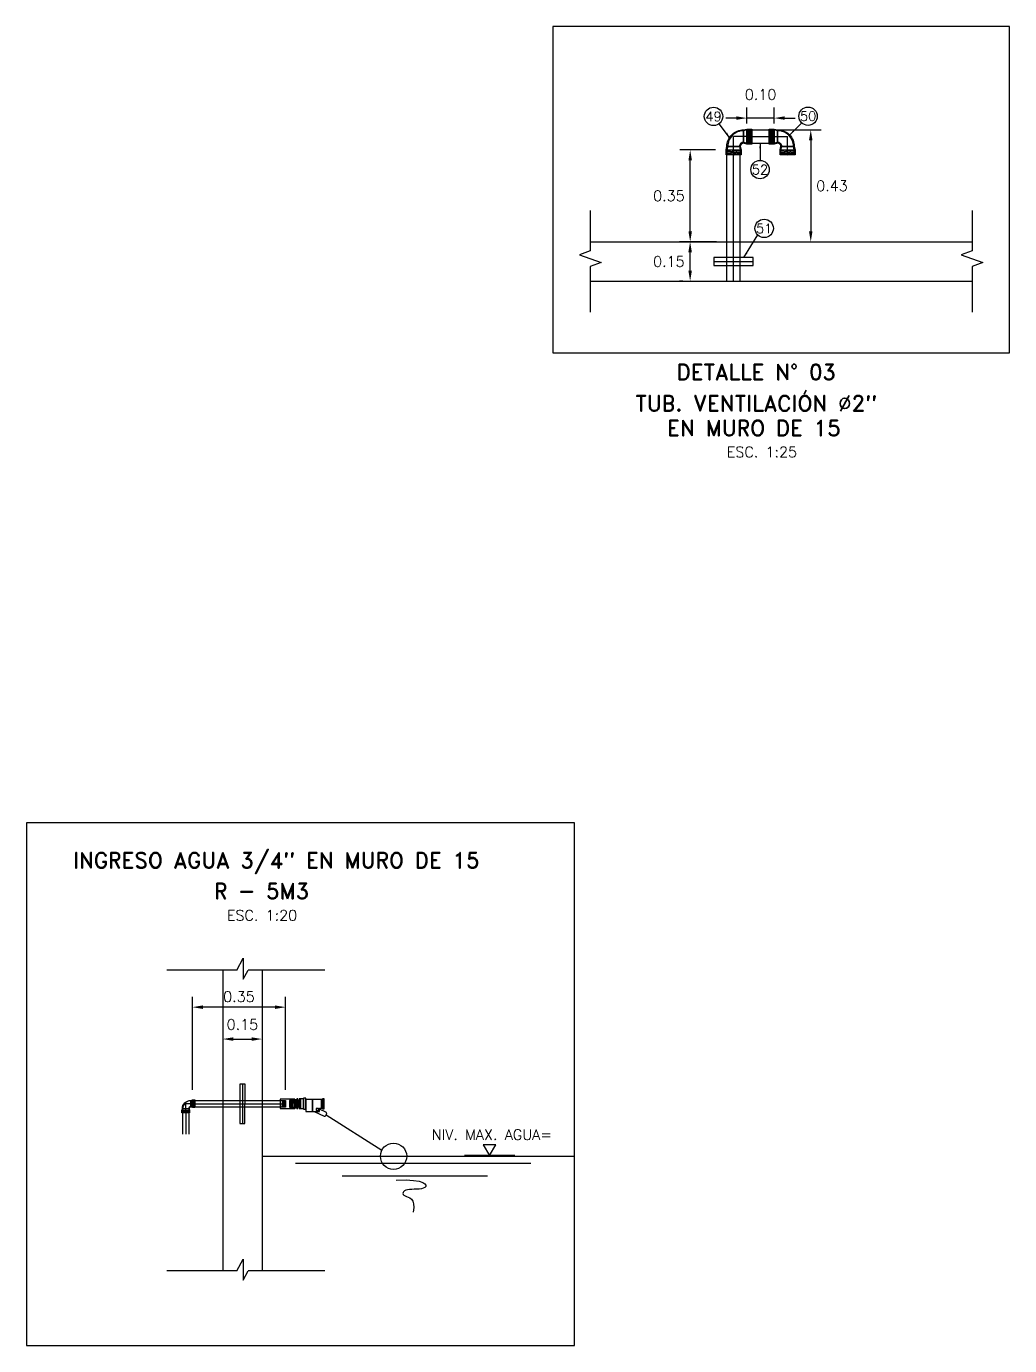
# Model space of a CAD drawing. Header units: metres. Extents: x -90 to 2507, y -28 to 972.
# Drawn here: x 149.21 to 152.96, y 183.09 to 188.12 of the extents above; entities that cross this region are included whole.
import ezdxf
from ezdxf.enums import TextEntityAlignment as Align

# ---------------------------------------------------------------- set-up
doc = ezdxf.new("R2010")
doc.units = ezdxf.units.M
for name, pattern in [('CENTER', [50.8, 31.75, -6.35, 6.35, -6.35]), ('DASHED', [19.05, 12.7, -6.35]), ('HIDDEN', [9.525, 6.35, -3.175])]:
    doc.linetypes.add(name, pattern=pattern)
for name, color, linetype in [('A-MURO', 6, 'Continuous'), ('A-NIVELES', 7, 'Continuous'), ('A-PISO', 9, 'Continuous'), ('A-PUERTA', 2, 'Continuous'), ('G-acotado', 8, 'Continuous'), ('G-ejes', 9, 'CENTER'), ('G-textos-notas', 7, 'Continuous'), ('G-textos-subtitulo', 3, 'Continuous'), ('S - VALVULA COMPUERTA', 2, 'Continuous'), ('S-TUBERIAS-NUEVAS', 3, 'Continuous')]:
    doc.layers.add(name, color=color, linetype=linetype)
doc.styles.add('01COTAS', font='romans.shx')
doc.styles.add('20-NOTAS', font='romans.shx', dxfattribs={"height": 0.04})
doc.styles.add('20-SUBTITULO', font='romand.shx', dxfattribs={"height": 0.06})
doc.styles.add('ROMANS', font='romans.shx')
doc.dimstyles.new('DIM-10-CORTE', dxfattribs={"dimscale": 0.01, "dimtxt": 2, "dimasz": 2, "dimexe": 2, "dimexo": 2, "dimgap": 1, "dimtad": 1, "dimtih": 1, "dimtoh": 1, "dimdsep": 46, "dimtxsty": '01COTAS', "dimcen": 25, "dimclrd": 256, "dimclre": 256, "dimclrt": 7, "dimadec": 0, "dimazin": 0, "dimtfac": 1, "dimtmove": 2, "dimatfit": 3, "dimfxl": 1, "dimtolj": 1, "dimtzin": 0, "dimarcsym": 0})
doc.dimstyles.new('DIM-20-CORTE', dxfattribs={"dimscale": 0.02, "dimtxt": 2, "dimasz": 2, "dimexe": 2, "dimexo": 2, "dimgap": 1, "dimtad": 2, "dimtih": 1, "dimtoh": 1, "dimzin": 1, "dimdsep": 46, "dimtxsty": '01COTAS', "dimcen": 25, "dimclrd": 9, "dimclre": 9, "dimclrt": 7, "dimadec": 0, "dimazin": 0, "dimtfac": 1, "dimtmove": 2, "dimatfit": 3, "dimfxl": 1, "dimtolj": 1, "dimtzin": 0, "dimarcsym": 0})
doc.dimstyles.new('DIM-20-PLANTA', dxfattribs={"dimscale": 0.02, "dimtxt": 2, "dimasz": 2, "dimexe": 2, "dimexo": 2, "dimgap": 1, "dimtad": 1, "dimzin": 1, "dimdsep": 46, "dimtxsty": '01COTAS', "dimcen": 25, "dimclrd": 9, "dimclre": 9, "dimclrt": 7, "dimadec": 0, "dimazin": 0, "dimtfac": 1, "dimtmove": 2, "dimatfit": 3, "dimfxl": 1, "dimtolj": 1, "dimtzin": 0, "dimarcsym": 0})

# ---------------------------------------------------------------- blocks, each defined once
blk = doc.blocks.new('codo1pulg')
at = {"color": 8}
for p in [(0.035, 0), (0, -0.035)]:
    blk.add_line(p, (0, 0), dxfattribs=at)
for p, q in [((0.0191, -0.0127), (0.0191, 0.0127)), ((0.0191, 0.0127), (0.0191, -0.0127)), ((-0.0127, -0.0191), (0.0127, -0.0191)), ((0.0127, -0.0191), (-0.0127, -0.0191)), ((-0.0127, -0.0191), (0.0127, -0.0191))]:
    blk.add_line(p, q)
blk.add_lwpolyline([(0.0254, -0.0143), (0.0191, -0.0127, 0.414214), (0.0127, -0.0191), (0.0143, -0.0254), (0.0143, -0.035), (-0.0143, -0.035), (-0.0143, -0.0254), (-0.0127, -0.0191, -0.414214), (0.0191, 0.0127), (0.0254, 0.0143), (0.035, 0.0143), (0.035, -0.0143)], format="xyb", close=True)
for points in [[(0.035, 0.0127), (0.0254, 0.0127), (0.0191, 0.0111, 0.414214), (-0.0111, -0.0191), (-0.0127, -0.0254), (-0.0127, -0.035)], [(0.035, -0.0127), (0.0254, -0.0127), (0.0191, -0.0111, 0.414214), (0.0111, -0.0191), (0.0127, -0.0254), (0.0127, -0.035)]]:
    blk.add_lwpolyline(points, format="xyb")
for points in [[(0.0254, -0.0143), (0.0254, 0.0143)], [(-0.0143, -0.0254), (0.0143, -0.0254)]]:
    blk.add_lwpolyline(points)
blk = doc.blocks.new('NIVEL-CORTE')
at = {"color": 1}
blk.add_line((-4.79, 0), (4.79, 0), dxfattribs=at)
blk.add_lwpolyline([(0, 0), (-1.22, 2.01), (1.22, 2.01), (0, 0)])
at = {"style": 'ROMANS'}
blk.add_attdef('+1.50', text='', height=2, dxfattribs=at).set_placement((-0.45, 2.95), align=Align.CENTER)
blk = doc.blocks.new('VALV FLOT ACCES 1 PULG')
at = {"layer": 'S-TUBERIAS-NUEVAS'}
for points in [[(0.0218, 0.0127), (0, 0.0127), (0, -0.0127), (0.0218, -0.0127)], [(0.028, 0.0151), (0.0218, 0.0151), (0.0218, -0.0151), (0.028, -0.0151)], [(0.0318, 0.0187), (0.028, 0.0187), (0.028, -0.0187), (0.0318, -0.0187)], [(0.0363, 0.0124), (0.0318, 0.0124), (0.0318, -0.0124), (0.0363, -0.0124)], [(0.0413, 0.0187), (0.0363, 0.0187), (0.0363, -0.0187), (0.0413, -0.0187)], [(0.0527, 0.0187), (0.0413, 0.0187), (0.0413, -0.0187), (0.0527, -0.0187)], [(0.0618, 0.0213), (0.0527, 0.0213), (0.0527, -0.0213), (0.0618, -0.0213)], [(0.0875, 0.0163), (0.0618, 0.0163), (0.0618, -0.0299), (0.0875, -0.0299)], [(0.1256, 0.0163), (0.1217, 0.0163), (0.1217, -0.0167), (0.1256, -0.0167)], [(0.1316, 0.0191), (0.1256, 0.0191), (0.1256, -0.0195), (0.1316, -0.0195)], [(0.1101, -0.0179), (0.1017, -0.0179), (0.1017, -0.0263), (0.1101, -0.0263)]]:
    blk.add_lwpolyline(points, close=True, dxfattribs=at)
for points in [[(0.002, 0.0127), (0.0008, -0.0127)], [(0.0051, 0.0127), (0.0038, -0.0127)], [(0.0082, 0.0127), (0.0069, -0.0127)], [(0.0112, 0.0127), (0.01, -0.0127)], [(0.0143, 0.0127), (0.013, -0.0127)], [(0.1136, 0.0163), (0.0875, 0.0163), (0.0875, -0.0299), (0.1136, -0.0299), (0.1136, -0.0167)], [(0.1136, -0.0167), (0.1217, -0.0167), (0.1217, 0.0163), (0.1136, 0.0163)]]:
    blk.add_lwpolyline(points, dxfattribs=at)
blk.add_lwpolyline([(0.0945, -0.0299), (0.1321, -0.0473, 0.414214), (0.1387, -0.0449), (0.1412, -0.0394, 0.414214), (0.1388, -0.0328), (0.1136, -0.0211)], format="xyb", dxfattribs=at)
blk = doc.blocks.new('*D507')
at = {"layer": 'Defpoints', "color": 0, "transparency": 16777216}
for p in [(149.846, 184.3803), (149.846, 184.0252), (150.2008, 184.0252)]:
    blk.add_point(p, dxfattribs=at)
at = {"layer": 'G-acotado', "color": 9, "lineweight": -2, "transparency": 16777216}
for p, q in [((149.846, 184.0652), (149.846, 184.4203)), ((150.2008, 184.0652), (150.2008, 184.4203)), ((150.1608, 184.3803), (149.886, 184.3803))]:
    blk.add_line(p, q, dxfattribs=at)
at = {"layer": 'G-acotado', "color": 9, "transparency": 16777216}
for points in [[(149.886, 184.3869), (149.886, 184.3736), (149.846, 184.3803)], [(150.1608, 184.3869), (150.1608, 184.3736), (150.2008, 184.3803)]]:
    blk.add_solid(points, dxfattribs=at)
at = {"layer": 'G-acotado', "color": 7, "transparency": 16777216, "insert": (150.0234, 184.4203), "char_height": 0.04, "attachment_point": 5, "style": '01COTAS'}
blk.add_mtext('\\A1;0.35', dxfattribs=at)
blk = doc.blocks.new('*D508')
at = {"layer": 'Defpoints', "color": 0, "transparency": 16777216}
for p in [(149.9615, 184.2588), (150.1115, 184.2588), (150.1115, 184.2588)]:
    blk.add_point(p, dxfattribs=at)
at = {"layer": 'G-acotado', "color": 9, "lineweight": -2, "transparency": 16777216}
blk.add_line((150.0015, 184.2588), (150.0715, 184.2588), dxfattribs=at)
at = {"layer": 'G-acotado', "color": 9, "transparency": 16777216}
for points in [[(150.0015, 184.2654), (150.0015, 184.2521), (149.9615, 184.2588)], [(150.0715, 184.2654), (150.0715, 184.2521), (150.1115, 184.2588)]]:
    blk.add_solid(points, dxfattribs=at)
at = {"layer": 'G-acotado', "color": 7, "transparency": 16777216, "insert": (150.0365, 184.3142), "char_height": 0.04, "attachment_point": 5, "style": '01COTAS'}
blk.add_mtext('\\A1;0.15', dxfattribs=at)
blk = doc.blocks.new('*D511')
at = {"layer": 'Defpoints', "color": 0, "transparency": 16777216}
for p in [(151.7412, 187.646), (151.8778, 187.646), (151.881, 187.296)]:
    blk.add_point(p, dxfattribs=at)
at = {"layer": 'G-acotado', "color": 9, "lineweight": -2, "transparency": 16777216}
for p, q in [((151.8378, 187.646), (151.7012, 187.646)), ((151.7412, 187.336), (151.7412, 187.606)), ((151.841, 187.296), (151.7012, 187.296))]:
    blk.add_line(p, q, dxfattribs=at)
at = {"layer": 'G-acotado', "color": 9, "transparency": 16777216}
for points in [[(151.7346, 187.606), (151.7479, 187.606), (151.7412, 187.646)], [(151.7346, 187.336), (151.7479, 187.336), (151.7412, 187.296)]]:
    blk.add_solid(points, dxfattribs=at)
at = {"layer": 'G-acotado', "color": 7, "transparency": 16777216, "insert": (151.6603, 187.471), "char_height": 0.04, "attachment_point": 5, "style": '01COTAS'}
blk.add_mtext('\\A1;0.35', dxfattribs=at)
blk = doc.blocks.new('*D512')
at = {"layer": 'Defpoints', "color": 0, "transparency": 16777216}
for p in [(151.9997, 187.7223), (151.9997, 187.296), (152.2001, 187.296)]:
    blk.add_point(p, dxfattribs=at)
at = {"layer": 'G-acotado', "color": 9, "lineweight": -2, "transparency": 16777216}
for p, q in [((152.0397, 187.7223), (152.2401, 187.7223)), ((152.2001, 187.6823), (152.2001, 187.336)), ((152.0397, 187.296), (152.2401, 187.296))]:
    blk.add_line(p, q, dxfattribs=at)
at = {"layer": 'G-acotado', "color": 9, "transparency": 16777216}
for points in [[(152.1935, 187.6823), (152.2068, 187.6823), (152.2001, 187.7223)], [(152.1935, 187.336), (152.2068, 187.336), (152.2001, 187.296)]]:
    blk.add_solid(points, dxfattribs=at)
at = {"layer": 'G-acotado', "color": 7, "transparency": 16777216, "insert": (152.2811, 187.5091), "char_height": 0.04, "attachment_point": 5, "style": '01COTAS'}
blk.add_mtext('\\A1;0.43', dxfattribs=at)
blk = doc.blocks.new('*D245')
at = {"layer": 'Defpoints', "color": 0, "transparency": 16777216}
for p in [(151.7409, 187.296), (151.7533, 187.296), (151.7533, 187.146)]:
    blk.add_point(p, dxfattribs=at)
at = {"layer": 'G-acotado', "color": 9, "lineweight": -2, "transparency": 16777216}
for p, q in [((151.7133, 187.296), (151.7009, 187.296)), ((151.7409, 187.186), (151.7409, 187.256)), ((151.7133, 187.146), (151.7009, 187.146))]:
    blk.add_line(p, q, dxfattribs=at)
at = {"layer": 'G-acotado', "color": 9, "transparency": 16777216}
for points in [[(151.7342, 187.256), (151.7476, 187.256), (151.7409, 187.296)], [(151.7342, 187.186), (151.7476, 187.186), (151.7409, 187.146)]]:
    blk.add_solid(points, dxfattribs=at)
at = {"layer": 'G-acotado', "color": 7, "transparency": 16777216, "insert": (151.6599, 187.221), "char_height": 0.04, "attachment_point": 5, "style": '01COTAS'}
blk.add_mtext('\\A1;0.15', dxfattribs=at)
blk = doc.blocks.new('*D513')
at = {"color": 9, "lineweight": -2, "transparency": 16777216}
for p, q in [((151.9572, 187.7471), (151.9572, 187.8071)), ((152.0612, 187.7471), (152.0612, 187.8071)), ((151.9172, 187.7671), (151.8772, 187.7671)), ((152.0612, 187.7671), (151.9572, 187.7671)), ((152.1012, 187.7671), (152.1412, 187.7671))]:
    blk.add_line(p, q, dxfattribs=at)
at = {"color": 9, "transparency": 16777216}
for points in [[(151.9172, 187.7738), (151.9172, 187.7605), (151.9572, 187.7671)], [(152.1012, 187.7738), (152.1012, 187.7605), (152.0612, 187.7671)]]:
    blk.add_solid(points, dxfattribs=at)
at = {"layer": 'Defpoints', "color": 0, "transparency": 16777216}
for p in [(151.9572, 187.7671), (151.9572, 187.7071), (152.0612, 187.7071)]:
    blk.add_point(p, dxfattribs=at)
at = {"color": 7, "transparency": 16777216, "insert": (152.0092, 187.8571), "char_height": 0.04, "attachment_point": 5, "style": '01COTAS'}
blk.add_mtext('\\A1;0.10', dxfattribs=at)

msp = doc.modelspace()

# ---------------------------------------------------------------- hatches: boundary and pattern name
h = msp.add_hatch()
h.set_pattern_fill('ANSI31', color=8, scale=0.001337, angle=40)
h.set_pattern_definition([(85, (120.9487747, 202.781679), (-0.00422891454, 0.0003699821), [])])
h.paths.add_polyline_path([(151.9763, 187.7223), (151.9572, 187.7223), (151.9572, 187.6715), (151.9763, 187.6715)])
h = msp.add_hatch()
h.set_pattern_fill('ANSI31', color=8, scale=0.001337, angle=40)
h.set_pattern_definition([(85, (121.0282784, 202.790764), (-0.00422891454, 0.0003699821), [])])
h.paths.add_polyline_path([(152.0612, 187.7223), (152.0422, 187.7223), (152.0422, 187.6715), (152.0612, 187.6715)])
h = msp.add_hatch()
h.set_pattern_fill('ANSI31', color=8, scale=0.001316, angle=130)
h.set_pattern_definition([(175, (137.052244, 157.106059), (-0.0003641046, -0.00416173443), [])])
h.paths.add_polyline_path([(151.8814, 187.646), (151.8814, 187.6273), (151.9314, 187.6273), (151.9314, 187.646)])
h = msp.add_hatch()
h.set_pattern_fill('ANSI31', color=8, scale=0.001337, angle=-50)
h.set_pattern_definition([(355, (167.196885, 218.654756), (0.0003699821, 0.00422891454), [])])
h.paths.add_polyline_path([(152.1375, 187.6273), (152.1375, 187.6463), (152.0867, 187.6463), (152.0867, 187.6273)])
h = msp.add_hatch()
h.set_pattern_fill('ANSI31', color=8, scale=0.001, angle=130)
h.set_pattern_definition([(175, (138.5314595, 160.77913), (-0.0002767195, -0.00316291817), [])])
h.paths.add_polyline_path([(149.8079, 183.9871), (149.8079, 183.9776), (149.8333, 183.9776), (149.8333, 183.9871)])
h = msp.add_hatch()
h.set_pattern_fill('ANSI31', color=8, scale=0.001, angle=40)
h.set_pattern_definition([(85, (126.6492475, 195.301139), (-0.00316291817, 0.0002767195), [])])
h.paths.add_polyline_path([(149.8555, 184.0252), (149.846, 184.0252), (149.846, 183.9998), (149.8555, 183.9998)])
h = msp.add_hatch()
h.set_pattern_fill('ANSI31', color=8, scale=0.001, angle=40)
h.set_pattern_definition([(85, (126.9833584, 195.301139), (-0.00316291817, 0.0002767195), [])])
h.paths.add_polyline_path([(150.2008, 184.0252), (150.1871, 184.0252), (150.1871, 183.9998), (150.2008, 183.9998)])

# ---------------------------------------------------------------- linework, layer by layer
at = {"color": 8, "linetype": 'DASHED', "ltscale": 0.05}
for points in [[(151.881, 187.146), (151.881, 187.296)], [(151.9318, 187.146), (151.9318, 187.296)]]:
    msp.add_lwpolyline(points, dxfattribs=at)
at = {"color": 8}
msp.add_lwpolyline([(151.9064, 187.146), (151.9064, 187.296)], dxfattribs=at)
at = {"color": 8, "linetype": 'HIDDEN', "ltscale": 0.4}
for points in [[(149.9615, 184.0252), (150.1115, 184.0252)], [(150.1115, 183.9998), (149.9615, 183.9998)]]:
    msp.add_lwpolyline(points, dxfattribs=at)
at = {"layer": 'A-MURO', "color": 1, "ltscale": 0.18}
for p, q in [((149.9615, 184.5213), (149.9615, 183.3754)), ((150.1115, 184.5213), (150.1115, 183.3754))]:
    msp.add_line(p, q, dxfattribs=at)
for points in [[(150.0149, 184.5213), (150.0393, 184.5664), (150.0393, 184.4868), (150.058, 184.5213)], [(150.0149, 184.5213), (149.7488, 184.5213)], [(150.3499, 184.5213), (150.058, 184.5213)], [(150.0149, 183.3754), (149.7488, 183.3754)], [(150.0149, 183.3754), (150.0393, 183.4205), (150.0393, 183.3409), (150.058, 183.3754)], [(150.3499, 183.3754), (150.058, 183.3754)]]:
    msp.add_lwpolyline(points, dxfattribs=at)
at = {"layer": 'A-PISO'}
for p, q in [((151.3012, 183.8118), (150.1115, 183.8118)), ((150.2389, 183.7855), (151.1348, 183.7855)), ((150.416, 183.7372), (150.9694, 183.7372))]:
    msp.add_line(p, q, dxfattribs=at)
msp.add_lwpolyline([(150.6224, 183.721), (150.6596, 183.722), (150.6882, 183.7206), (150.7091, 183.7174), (150.7233, 183.713), (150.7316, 183.7078), (150.7351, 183.7025), (150.7346, 183.6974), (150.731, 183.6932), (150.7253, 183.6902), (150.718, 183.6883), (150.7094, 183.6872), (150.7002, 183.6867), (150.6906, 183.6864), (150.6812, 183.6862), (150.6723, 183.6856), (150.6646, 183.6845), (150.6582, 183.6827), (150.6534, 183.6802), (150.65, 183.6772), (150.6482, 183.674), (150.6478, 183.6706), (150.6489, 183.6673), (150.6515, 183.6642), (150.6556, 183.6616), (150.6611, 183.6594), (150.6673, 183.657), (150.6738, 183.6538), (150.6798, 183.649), (150.6848, 183.6418), (150.688, 183.6316), (150.6888, 183.6175), (150.6866, 183.599)], dxfattribs=at)
at = {"layer": 'A-PUERTA'}
for points in [[(151.8314, 187.221), (151.9814, 187.221)], [(150.0365, 184.0875), (150.0365, 183.9375)]]:
    msp.add_lwpolyline(points, dxfattribs=at)
at = {"layer": 'G-ejes', "color": 8, "linetype": 'CENTER', "ltscale": 0.1}
for points in [[(151.9572, 187.6969), (152.0422, 187.6969)], [(151.9064, 187.296), (151.9064, 187.6273)], [(149.8555, 184.0125), (149.9615, 184.0125)], [(149.9615, 184.0125), (150.1115, 184.0125)], [(149.8206, 183.9776), (149.8206, 183.8966)]]:
    msp.add_lwpolyline(points, dxfattribs=at)
at = {"layer": 'G-ejes', "color": 8, "linetype": 'CENTER', "ltscale": 1.5}
msp.add_lwpolyline([(150.1115, 184.0125), (150.2008, 184.0125)], dxfattribs=at)
at = {"layer": 'G-textos-notas', "color": 1}
for centre in [(151.83, 187.7733), (152.1901, 187.7743), (152.007, 187.5708), (152.0228, 187.3468)]:
    msp.add_circle(centre, 0.035, dxfattribs=at)
at = {"layer": 'S - VALVULA COMPUERTA', "ltscale": 0.18}
msp.add_lwpolyline([(150.3558, 183.9704), (150.5677, 183.8359)], dxfattribs=at)
msp.add_circle((150.6119, 183.8124), 0.05, dxfattribs=at)
at = {"layer": 'S-TUBERIAS-NUEVAS', "color": 1}
for points in [[(152.9571, 188.1164), (151.2188, 188.1164), (151.2188, 186.8729), (152.9571, 186.8729)], [(151.3012, 185.083), (149.2143, 185.083), (149.2143, 183.0911), (151.3012, 183.0911)]]:
    msp.add_lwpolyline(points, close=True, dxfattribs=at)
at = {"layer": 'S-TUBERIAS-NUEVAS'}
for points in [[(151.9572, 187.7223), (152.0422, 187.7223)], [(151.9572, 187.6715), (152.0422, 187.6715)], [(151.881, 187.296), (151.881, 187.6273)], [(151.9318, 187.296), (151.9318, 187.6273)], [(149.8555, 184.0252), (149.9615, 184.0252)], [(149.9615, 183.9998), (149.8555, 183.9998)], [(150.1111, 184.0252), (150.1801, 184.0252)], [(150.1801, 183.9998), (150.1115, 183.9998)], [(150.1801, 184.0252), (150.2008, 184.0252), (150.2008, 183.9998), (150.1801, 183.9998)], [(149.8079, 183.9776), (149.8079, 183.8966)], [(149.8333, 183.8966), (149.8333, 183.9776)]]:
    msp.add_lwpolyline(points, dxfattribs=at)
at = {"layer": 'S-TUBERIAS-NUEVAS', "color": 8, "linetype": 'Continuous'}
for points in [[(151.361, 187.4147), (151.361, 187.2617), (151.3198, 187.2467), (151.4023, 187.2167), (151.361, 187.2017), (151.361, 187.028)], [(152.8144, 187.4147), (152.8144, 187.2617), (152.7732, 187.2467), (152.8556, 187.2167), (152.8144, 187.2017), (152.8144, 187.028)]]:
    msp.add_lwpolyline(points, dxfattribs=at)
at = {"layer": 'S-TUBERIAS-NUEVAS', "color": 1}
for points in [[(151.361, 187.296), (152.8144, 187.296)], [(151.361, 187.146), (152.8144, 187.146)]]:
    msp.add_lwpolyline(points, dxfattribs=at)
at = {"layer": 'S-TUBERIAS-NUEVAS'}
for points in [[(151.9814, 187.206), (151.9814, 187.236), (151.8314, 187.236), (151.8314, 187.206)], [(150.0465, 184.0875), (150.0264, 184.0875), (150.0264, 183.9375), (150.0464, 183.9375)], [(150.2365, 184.0302), (150.1801, 184.0302), (150.1801, 183.9937), (150.2365, 183.9937)]]:
    msp.add_lwpolyline(points, close=True, dxfattribs=at)

# ---------------------------------------------------------------- block references
at = {"layer": 'A-NIVELES'}
ref = msp.add_blockref('NIVEL-CORTE', (150.9772, 183.8155), dxfattribs=dict(at, xscale=-0.02, yscale=0.02, zscale=0.02))
ref.add_attrib('+1.50', 'NIV. MAX. AGUA=', dxfattribs={"layer": '0', "height": 0.04, "style": 'ROMANS'}).set_placement((150.9862, 183.8746), align=Align.CENTER)
at = {"layer": 'S-TUBERIAS-NUEVAS', "xscale": 2.000296247451435, "yscale": 2.000296247451435, "zscale": 2.000296247451435}
msp.add_blockref('codo1pulg', (151.9064, 187.6969), dxfattribs=at)
at = {"layer": 'S-TUBERIAS-NUEVAS', "xscale": 2.00028018609657, "yscale": 2.00028018609657, "zscale": 2.00028018609657, "rotation": 269.9999999999566}
msp.add_blockref('codo1pulg', (152.1121, 187.6969), dxfattribs=at)
at = {"layer": 'S-TUBERIAS-NUEVAS'}
for name, p in [('VALV FLOT ACCES 1 PULG', (150.2158, 184.0125)), ('codo1pulg', (149.8206, 184.0125))]:
    msp.add_blockref(name, p, dxfattribs=at)

# ---------------------------------------------------------------- texts
at = {"layer": 'G-textos-notas'}
for s, height, style, p in [('49', 0.036, '01COTAS', (151.83, 187.7733)), ('50', 0.036, '01COTAS', (152.1901, 187.7743)), ('52', 0.036, '01COTAS', (152.007, 187.5708)), ('51', 0.036, '01COTAS', (152.0228, 187.3468)), ('ESC. 1:25', 0.04, '20-NOTAS', (152.0142, 186.4954)), ('ESC. 1:20', 0.04, '20-NOTAS', (150.1114, 184.73))]:
    msp.add_text(s, height=height, dxfattribs=dict(at, style=style)).set_placement(p, align=Align.MIDDLE)
at = {"layer": 'G-textos-subtitulo', "style": '20-SUBTITULO'}
for s, p in [('DETALLE N° 03', (151.9929, 186.7997)), ('TUB. VENTILACIÓN Ø2"', (151.9929, 186.6903)), ('EN MURO DE 15', (151.984, 186.5862)), ('INGRESO AGUA 3/4" EN MURO DE 15', (150.1656, 184.9358)), ('R - 5M3', (150.1096, 184.8226))]:
    msp.add_text(s, height=0.06, dxfattribs=at).set_placement(p, align=Align.MIDDLE)

# ---------------------------------------------------------------- dimensions: what is measured, and where the dimension line sits
dim = msp.add_linear_dim(base=(151.9572, 187.7671), p1=(152.0612, 187.7071), p2=(151.9572, 187.7071), dimstyle='DIM-20-PLANTA')
dim.commit()
dim.dimension.update_dxf_attribs({"geometry": '*D513', "text_midpoint": (152.0092, 187.8571)})
at = {"layer": 'G-acotado'}
for base, p1, p2, picture, middle in [((152.2001, 187.296), (151.9997, 187.7223), (151.9997, 187.296), '*D512', (152.2811, 187.5091)), ((151.7412, 187.646), (151.881, 187.296), (151.8778, 187.646), '*D511', (151.6603, 187.471)), ((151.7409, 187.296), (151.7533, 187.146), (151.7533, 187.296), '*D245', (151.6599, 187.221))]:
    dim = msp.add_linear_dim(base=base, p1=p1, p2=p2, angle=90, dimstyle='DIM-20-CORTE', dxfattribs=at)
    dim.commit()
    dim.dimension.update_dxf_attribs({"geometry": picture, "text_midpoint": middle})
dim = msp.add_linear_dim(base=(149.846, 184.3803), p1=(150.2008, 184.0252), p2=(149.846, 184.0252), dimstyle='DIM-20-CORTE', dxfattribs=at)
dim.commit()
dim.dimension.update_dxf_attribs({"geometry": '*D507', "text_midpoint": (150.0234, 184.4203)})
dim = msp.add_linear_dim(base=(150.1115, 184.2588), p1=(149.9615, 184.2588), p2=(150.1115, 184.2588), dimstyle='DIM-20-CORTE', dxfattribs=at)
dim.commit()
dim.dimension.update_dxf_attribs({"geometry": '*D508', "text_midpoint": (150.0365, 184.3142), "dimtype": 160})

# ---------------------------------------------------------------- leaders
at = {"layer": 'G-acotado', "color": 5}
for points in [[(152.1196, 187.7026), (152.1656, 187.7494)], [(151.8914, 187.6937), (151.8514, 187.7456)], [(152.007, 187.6714), (152.007, 187.6058)], [(151.9448, 187.236), (151.9982, 187.3219)]]:
    msp.add_leader(points, dimstyle='DIM-10-CORTE', dxfattribs=at)

doc.saveas('drawing.dxf')
